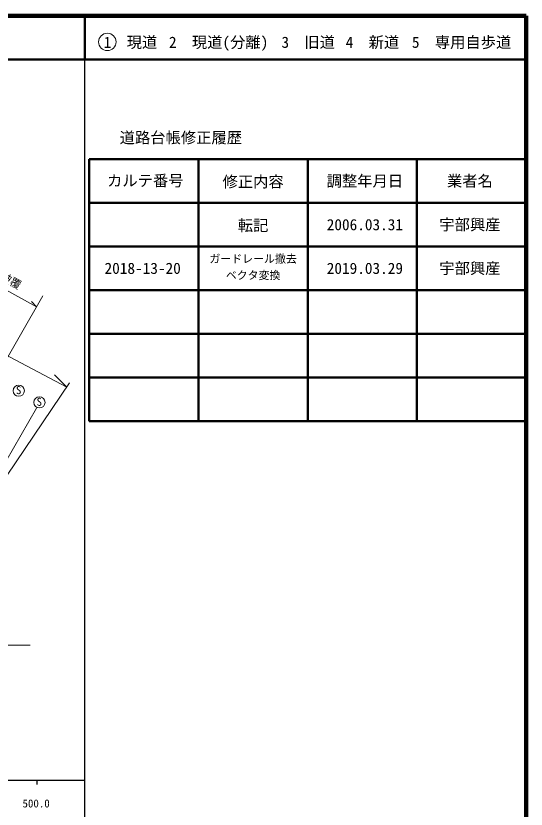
# Model space of a CAD drawing. Units: millimetres, scale not verified. Extents: x 40000 to 680000, y 20000 to 380000.
# Drawn here: x 563210 to 680000, y 198357 to 380000 of the extents above; entities that cross this region are included whole.
import ezdxf
from ezdxf.enums import TextEntityAlignment as Align

# ---------------------------------------------------------------- set-up
doc = ezdxf.new("R2010")
doc.units = ezdxf.units.MM
doc.header["$LTSCALE"] = 1000
for name, color, linetype, lineweight in [('M-BGD', 7, 'Continuous', 13), ('M-TTL', 2, 'Continuous', 140), ('M-TTL-BAND', 7, 'Continuous', 25), ('M-TTL-FRAM', 2, 'Continuous', 50), ('M-TTL-LINE', 7, 'Continuous', 50), ('M-TTL-TXT', 7, 'Continuous', 13)]:
    doc.layers.add(name, color=color, linetype=linetype, lineweight=lineweight)
doc.styles.add('ＭＳ ゴシック', font='')
doc.styles.get('ＭＳ ゴシック').set_extended_font_data('MS Gothic')

msp = doc.modelspace()

# ---------------------------------------------------------------- linework, layer by layer
at = {"layer": 'M-BGD'}
for p, q in [((507986, 330371), (574860, 294999)), ((560902, 317243), (567934, 313352)), ((569398, 315900), (548012, 278678)), ((567934, 313352), (566760, 314615)), ((574860, 294999), (572042, 297780)), ((575517, 295968), (539066, 242137)), ((567940, 290161), (557574, 272233)), ((543641, 235905), (566493, 235905))]:
    msp.add_line(p, q, dxfattribs=at)
for centre in [(563871, 294170), (568593, 291497)]:
    msp.add_circle(centre, 1287, dxfattribs=at)
at = {"layer": 'M-TTL'}
for p, q in [((680000, 380000), (40000, 380000)), ((680000, 20000), (680000, 380000))]:
    msp.add_line(p, q, dxfattribs=at)
at = {"layer": 'M-TTL-BAND'}
for p, q in [((579000, 20000), (579000, 370000)), ((40000, 205000), (579000, 205000)), ((568000, 205000), (568000, 204000))]:
    msp.add_line(p, q, dxfattribs=at)
at = {"layer": 'M-TTL-FRAM'}
for p, q in [((580000, 347197), (580000, 287197)), ((580000, 347197), (680000, 347197)), ((580000, 287197), (680000, 287197))]:
    msp.add_line(p, q, dxfattribs=at)
at = {"layer": 'M-TTL-LINE'}
for p, q in [((579000, 380000), (579000, 370000)), ((40000, 370000), (680000, 370000)), ((605000, 347197), (605000, 287197)), ((630000, 347197), (630000, 287197)), ((655000, 347197), (655000, 287197)), ((580000, 337197), (680000, 337197)), ((580000, 327197), (680000, 327197)), ((580000, 317197), (680000, 317197)), ((580000, 307197), (680000, 307197)), ((580000, 297197), (680000, 297197))]:
    msp.add_line(p, q, dxfattribs=at)
at = {"layer": 'M-TTL-TXT'}
msp.add_circle((584147, 374034), 2000, dxfattribs=at)

# ---------------------------------------------------------------- texts
at = {"layer": 'M-BGD', "style": 'ＭＳ ゴシック'}
msp.add_text('コンクリート被覆', height=1833, rotation=331.415, dxfattribs=at).set_placement((545982, 326425), align=Align.BOTTOM_LEFT)
for p in [(563218, 292834), (567940, 290161)]:
    msp.add_text('S', height=1833, dxfattribs=at).set_placement(p, align=Align.BOTTOM_LEFT)
at = {"layer": 'M-TTL-BAND', "style": 'ＭＳ ゴシック'}
msp.add_text('500.0', height=1833, dxfattribs=at).set_placement((567844, 198195), align=Align.BOTTOM_CENTER)
at = {"layer": 'M-TTL-TXT', "style": 'ＭＳ ゴシック'}
for s, height, p in [('1\u3000現道', 2566, (589448, 373958)), ('2\u3000現道(分離)', 2566, (609619, 373958)), ('3\u3000旧道', 2566, (630121, 373958)), ('4\u3000新道', 2566, (644824, 373958)), ('5\u3000専用自歩道', 2566, (665228, 373958)), ('道路台帳修正履歴', 2566, (600968, 352113)), ('カルテ番号', 2566, (592839, 342277)), ('修正内容', 2566, (617509, 342023)), ('調整年月日', 2566, (643089, 342197)), ('業者名', 2566, (667134, 342197)), ('転記', 2566, (617509, 332023)), ('2006.03.31', 2566, (643089, 332197)), ('宇部興産', 2566, (667134, 332197)), ('ガードレール撤去', 1833, (617509, 324372)), ('2018-13-20', 2566, (592232, 322197)), ('2019.03.29', 2566, (643089, 322197)), ('宇部興産', 2566, (667134, 322197)), ('ベクタ変換', 1833, (617509, 320609))]:
    msp.add_text(s, height=height, dxfattribs=at).set_placement(p, align=Align.MIDDLE_CENTER)

doc.saveas('drawing.dxf')
